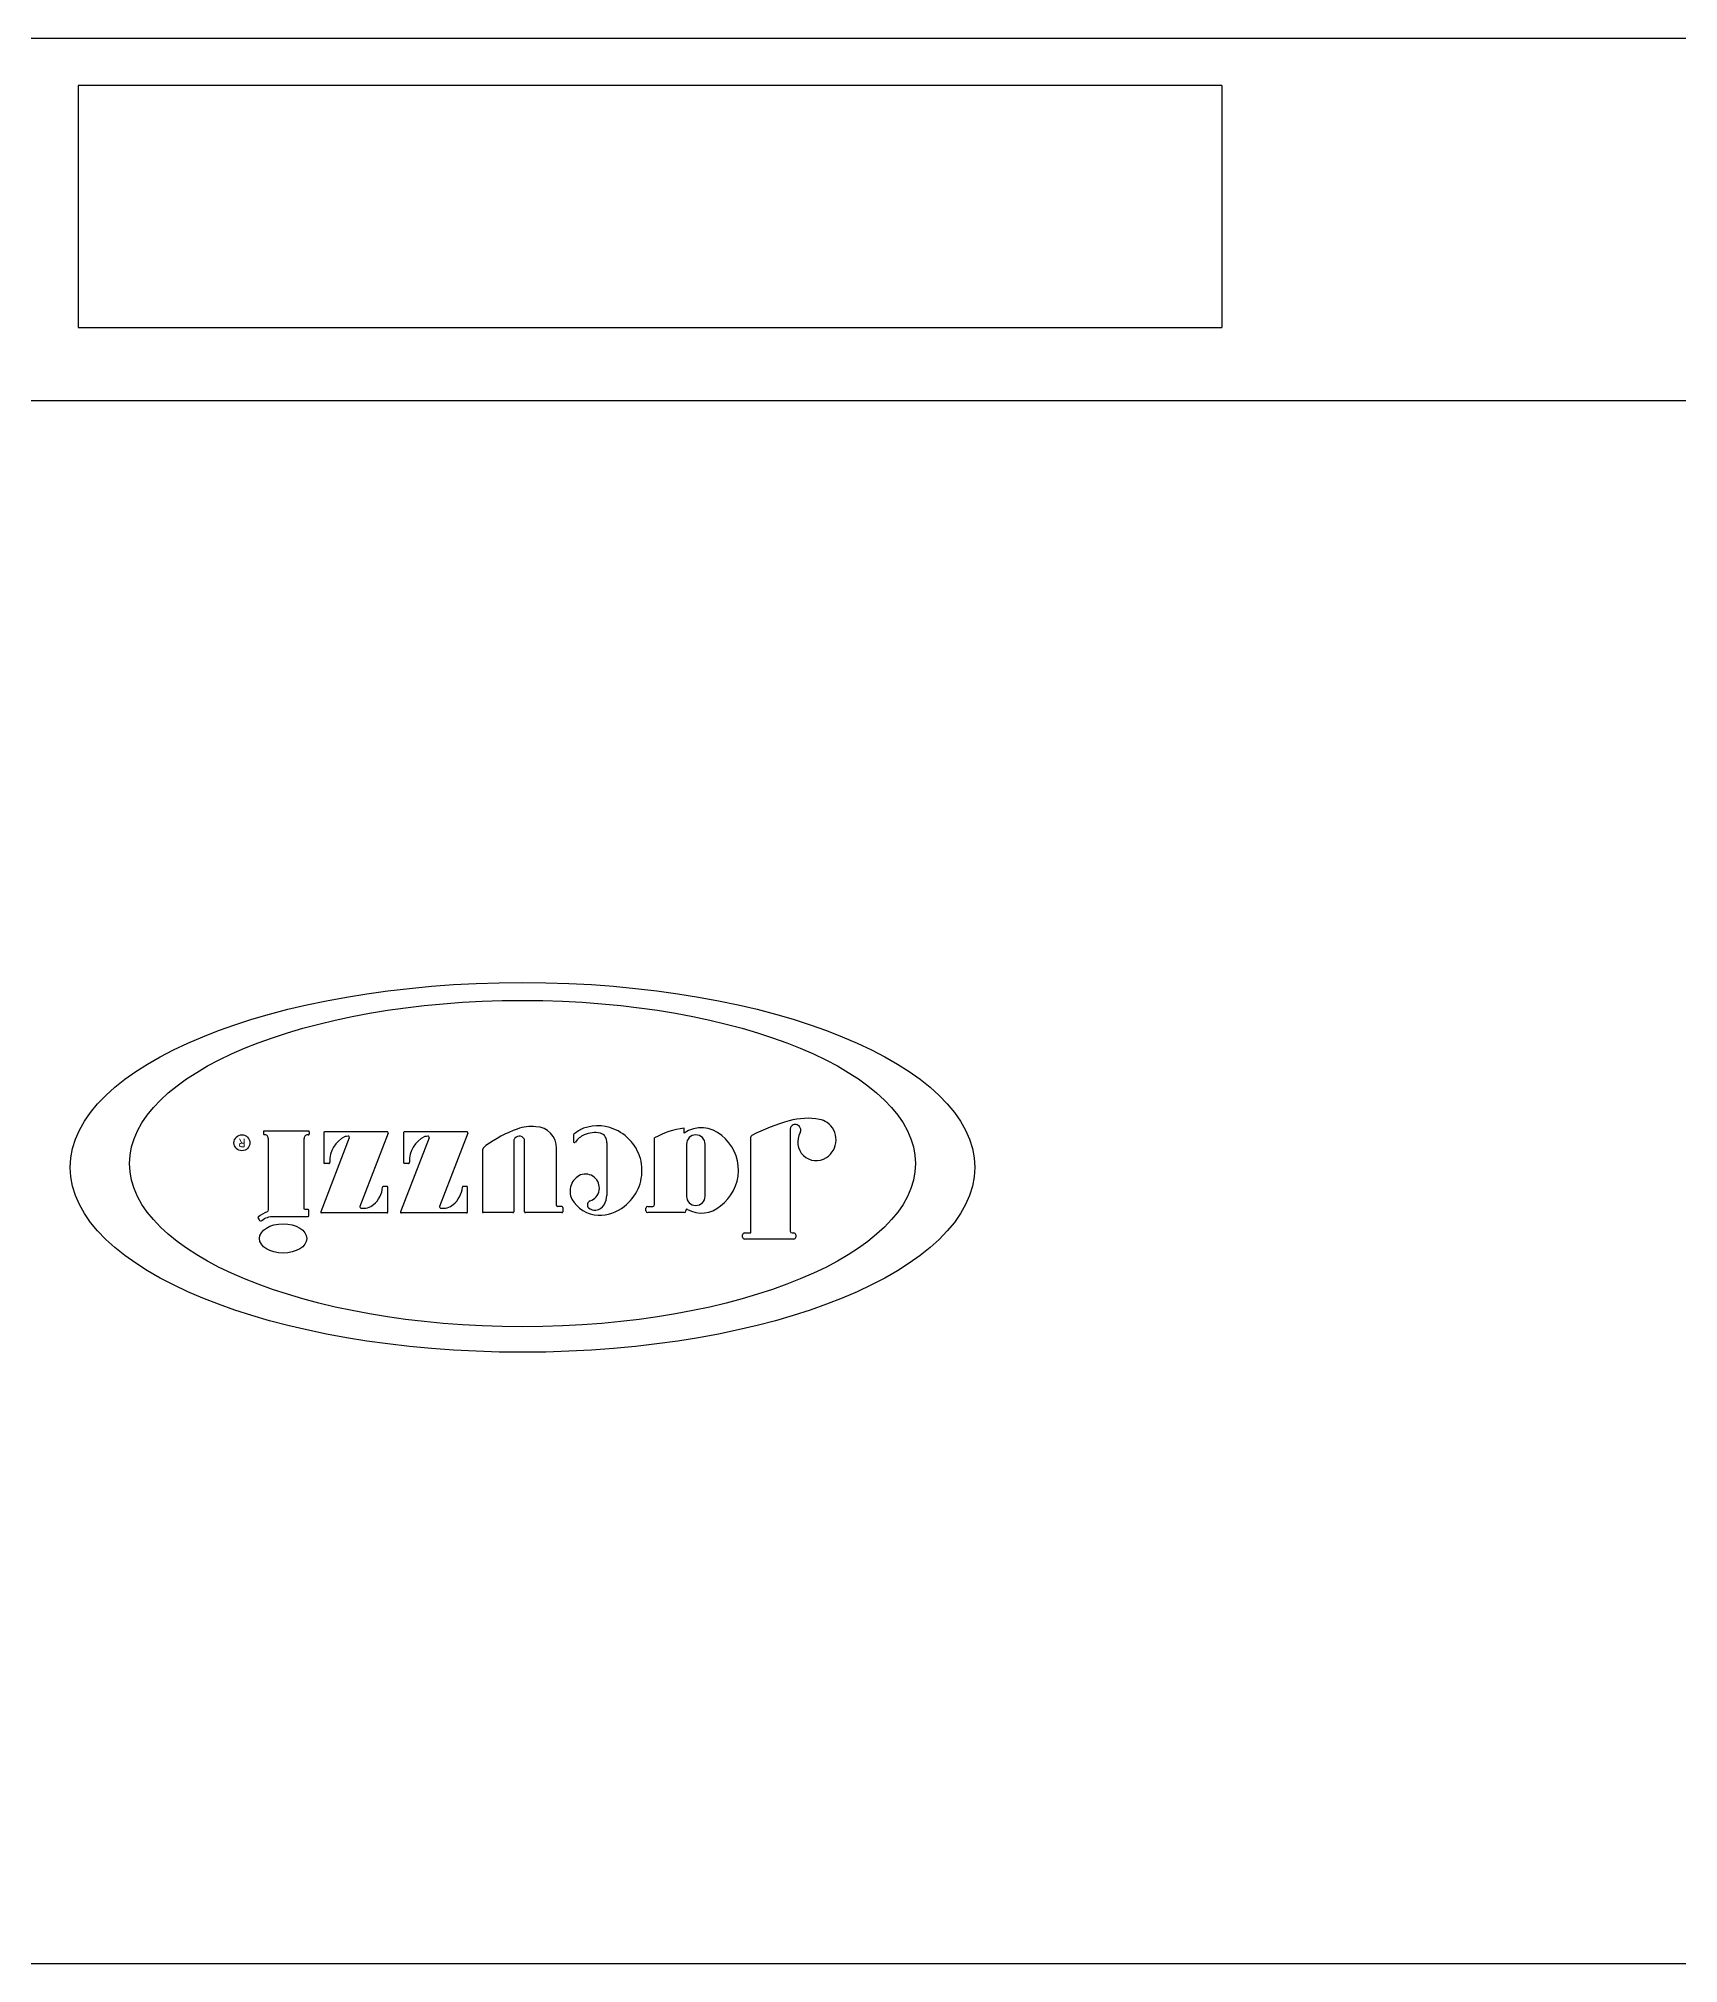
# Model space of a CAD drawing. Header units: millimetres. Extents: x -1155.44 to -1153.31, y 2253.38 to 2255.31.
# Drawn here: x -1154.5737 to -1154.4104, y 2253.5832 to 2253.7748 of the extents above; entities that cross this region are included whole.
import ezdxf
from ezdxf.enums import TextEntityAlignment as Align

# ---------------------------------------------------------------- set-up
doc = ezdxf.new("R2010")
doc.units = ezdxf.units.MM
doc.header["$LTSCALE"] = 10
doc.layers.add('jacuzzi', color=1, linetype='Continuous')
doc.styles.add('ROMANS', font='romans', dxfattribs={"height": 4})

msp = doc.modelspace()

# ---------------------------------------------------------------- linework, layer by layer
at = {"layer": 'jacuzzi'}
for p, q in [((-1154.132581518463, 2253.774805624922), (-1154.608368511866, 2253.774805624922)), ((-1154.455874982305, 2253.770137480297), (-1154.56971301371, 2253.770137480297)), ((-1154.56971301371, 2253.770137480297), (-1154.56971301371, 2253.746047096414)), ((-1154.455874982305, 2253.770137480297), (-1154.455874982305, 2253.746047096414)), ((-1154.56971301371, 2253.746047096414), (-1154.455874982305, 2253.746047096414)), ((-1154.683030112485, 2253.738770954629), (-1154.057902395502, 2253.738770954629)), ((-1154.55126502854, 2253.665963278495), (-1154.55126502854, 2253.66578140242)), ((-1154.546784434888, 2253.666054627734), (-1154.551173679301, 2253.666054627734)), ((-1154.546693085648, 2253.665963278495), (-1154.546693085648, 2253.665769395694)), ((-1154.545263040271, 2253.665944668027), (-1154.545263040271, 2253.662915823541)), ((-1154.538956146317, 2253.665980185726), (-1154.545171691032, 2253.665980185726)), ((-1154.537329316595, 2253.665944668027), (-1154.537329316595, 2253.662915823541)), ((-1154.531022422642, 2253.665980185726), (-1154.537237967356, 2253.665980185726)), ((-1154.509384987336, 2253.665851090546), (-1154.509384987336, 2253.666324481584)), ((-1154.498829760038, 2253.666263079521), (-1154.498829760038, 2253.656088581935)), ((-1154.542714636405, 2253.665381683355), (-1154.545550844319, 2253.658020165839)), ((-1154.538849959205, 2253.665825478928), (-1154.541655388741, 2253.658543848206)), ((-1154.53478091273, 2253.665381683355), (-1154.537617120643, 2253.658020165839)), ((-1154.530916235529, 2253.665825478928), (-1154.533721665066, 2253.658543848206)), ((-1154.522074725684, 2253.658623523679), (-1154.522074725684, 2253.664339673132)), ((-1154.520408750101, 2253.665640124765), (-1154.520408750101, 2253.66501049883)), ((-1154.517082140518, 2253.664867627082), (-1154.517082140518, 2253.659647280281)), ((-1154.512319862954, 2253.658738043613), (-1154.512319862954, 2253.665360332607)), ((-1154.50275088969, 2253.655905883457), (-1154.50275088969, 2253.665458565877)), ((-1154.544757119863, 2253.662824474302), (-1154.545171691032, 2253.662824474302)), ((-1154.536823396188, 2253.662824474302), (-1154.537237967356, 2253.662824474302)), ((-1154.538966216591, 2253.660547491595), (-1154.539302889733, 2253.660547491595)), ((-1154.538874867352, 2253.657987324405), (-1154.538874867352, 2253.660456142356)), ((-1154.531032492916, 2253.660547491595), (-1154.531369166058, 2253.660547491595)), ((-1154.530941143677, 2253.657987324405), (-1154.530941143677, 2253.660456142356)), ((-1154.521562524908, 2253.658532174439), (-1154.521983376445, 2253.658532174439)), ((-1154.521471175669, 2253.6584408252), (-1154.521471175669, 2253.658019180094)), ((-1154.513193638909, 2253.658110529333), (-1154.513193638909, 2253.658372646656)), ((-1154.513010940431, 2253.658555345135), (-1154.512502561432, 2253.658555345135)), ((-1154.509205782292, 2253.658183918088), (-1154.509205782292, 2253.658110529333)), ((-1154.538966216591, 2253.657895975166), (-1154.545465602758, 2253.657895975166)), ((-1154.531032492916, 2253.657895975166), (-1154.537531879082, 2253.657895975166)), ((-1154.526421406555, 2253.657927830854), (-1154.529374996251, 2253.657927830854)), ((-1154.521562524908, 2253.657927830854), (-1154.525180149395, 2253.657927830854)), ((-1154.50938848077, 2253.657927830854), (-1154.513010940431, 2253.657927830854)), ((-1154.503568686251, 2253.655485209707), (-1154.503568686251, 2253.655723184978)), ((-1154.503385987772, 2253.655905883457), (-1154.50275088969, 2253.655905883457)), ((-1154.498453230117, 2253.655302511228), (-1154.503385987772, 2253.655302511228)), ((-1154.498647061559, 2253.655905883457), (-1154.498453230117, 2253.655905883457)), ((-1154.498270531638, 2253.655723184978), (-1154.498270531638, 2253.655485209707)), ((-1155.154419407247, 2253.583186600246), (-1153.586530623081, 2253.583186600246))]:
    msp.add_line(p, q, dxfattribs=at)
for points in [[(-1154.526005765309, 2253.666253871583, 0.06297410020895881), (-1154.529124643193, 2253.664604481322, 0.2578294972287946), (-1154.52946634549, 2253.66398588011), (-1154.52946634549, 2253.658019180094)], [(-1154.550779514294, 2253.665325563098), (-1154.550779514294, 2253.658192634459, -0.3094083360235544), (-1154.550896055376, 2253.65802233492, 0.09070134790707648), (-1154.551778382894, 2253.657479624584, 0.3650174520151336), (-1154.551794627755, 2253.657363056207), (-1154.551690131932, 2253.657196941856, 0.4518071014289208), (-1154.551419454697, 2253.65715310132, -0.1780066821811962), (-1154.55025085349, 2253.657560986411)], [(-1154.550310056207, 2253.657560986411), (-1154.546817872012, 2253.657560986411, 0.414213562373095), (-1154.546726522772, 2253.65765233565), (-1154.546726522772, 2253.658136556949, 0.4142135623730986), (-1154.546817872012, 2253.658227906188), (-1154.547120688414, 2253.658227906188, -0.4142135623730951), (-1154.547212037653, 2253.658319255428), (-1154.547212037653, 2253.665316905335)], [(-1154.525271498634, 2253.658019180094), (-1154.525271498634, 2253.665167135072, 0.1354836439385169), (-1154.52529736882, 2253.665260856046, 0.5973092542928814), (-1154.526311934002, 2253.665215438423, 0.1127702397822963), (-1154.526330057316, 2253.66513610527), (-1154.526330057316, 2253.658019180094)]]:
    msp.add_lwpolyline(points, format="xyb", dxfattribs=at)
msp.add_lwpolyline([(-1154.509151827946, 2253.664738674626), (-1154.509151827946, 2253.659570808512, 1.000000000000098), (-1154.507300044706, 2253.659570808512), (-1154.507300044706, 2253.664738674626, 0.999999999999902)], format="xyb", close=True, dxfattribs=at)
msp.add_circle((-1154.553398220672, 2253.664879642749), 0.0007949479954347561, dxfattribs=at)
for centre, radius, start, end in [((-1154.551173679301, 2253.665963278495), 9.134923924025233e-05, 90, 180), ((-1154.546784434888, 2253.665963278495), 9.134923924025233e-05, 0, 90), ((-1154.545171691032, 2253.665888836487), 9.134923924025233e-05, 90, 180), ((-1154.538956146317, 2253.665866390157), 0.0001137955694048287, 338.92957835505, 90), ((-1154.537237967356, 2253.665888836487), 9.134923924025233e-05, 90, 180), ((-1154.531022422642, 2253.665866390157), 0.0001137955694048287, 338.92957835505, 90), ((-1154.524575375657, 2253.662291691232), 0.004212468123414919, 84.07357517423098, 109.8501266640896), ((-1154.524218105364, 2253.664339673132), 0.002143379679942496, 0, 87.92324346238615), ((-1154.517431252595, 2253.662091531138), 0.004673762401298302, 115.0030799084806, 128.9089468980019), ((-1154.517991737667, 2253.662296560424), 0.00427187435034904, 61.68236379221589, 109.3432640751617), ((-1154.51825279431, 2253.663241483182), 0.002659315105881114, 78.57719551588515, 114.2196671167613), ((-1154.518004331511, 2253.664963668732), 0.0009271786374805241, 354.0543608522084, 72.5388805213804), ((-1154.518040786644, 2253.662109578597), 0.004459979428215166, 307.1313435616636, 62.267117315348), ((-1154.508564839647, 2253.658878982296), 0.007490534152055513, 96.28598718299466, 120.0862084598867), ((-1154.507667042007, 2253.663326106259), 0.003053994400760351, 48.39986400063644, 124.2305336755836), ((-1154.493453949766, 2253.647436191439), 0.02037851332946335, 105.5604311880132, 116.844447309318), ((-1154.49708120024, 2253.660398303965), 0.006918482128166856, 80.17540312703612, 105.4183320349355), ((-1154.498269482497, 2253.666175786028), 0.0005670371032632814, 140.2199418947255, 171.1442863903884), ((-1154.498265719557, 2253.666121919247), 0.0006056514743799416, 117.2029294122969, 136.5289303705748), ((-1154.498334505557, 2253.666255745497), 0.0004551822776193148, 66.12825213943046, 117.2029294122969), ((-1154.498419018061, 2253.666064778027), 0.0006640145974105033, 15.77516371712539, 66.12825213943046), ((-1154.496239913902, 2253.664951134233), 0.001843274724987093, 149.388189183733, 303.2376042036073), ((-1154.498218051216, 2253.666121551834), 0.0004551822776193148, 329.3881891837331, 15.77516371712539), ((-1154.496211357819, 2253.665421297096), 0.001820729110477259, 54.80885240598317, 80.17540312703612), ((-1154.496379978536, 2253.665182183568), 0.002113317944022534, 302.9803058188191, 54.80885240598317), ((-1154.551173679301, 2253.66578140242), 9.134923924025233e-05, 180, 273.6111512596654), ((-1154.551144911251, 2253.665325563098), 0.0003653969569610093, 0, 93.61115125966539), ((-1154.546846640696, 2253.665316905335), 0.0003653969569610093, 82.17236708801981, 180), ((-1154.546784434888, 2253.665769395694), 9.134923924025233e-05, 262.1723670880198, 0), ((-1154.542029771829, 2253.663118330713), 0.002619489854439711, 114.8275345948353, 183.777213623788), ((-1154.54265596186, 2253.663108110294), 0.002434144012123438, 94.07432027519967, 101.2218050024821), ((-1154.542820823518, 2253.665422594584), 0.0001137955694048287, 338.92957835505, 94.07432027519967), ((-1154.534096048153, 2253.663118330713), 0.002619489854439711, 114.8275345948353, 183.777213623788), ((-1154.534722238184, 2253.663108110294), 0.002434144012123438, 94.07432027519967, 101.2218050024821), ((-1154.534887099843, 2253.665422594584), 0.0001137955694048287, 338.92957835505, 94.07432027519967), ((-1154.520294954532, 2253.665640124765), 0.0001137955694048303, 129.1311632821458, 180), ((-1154.520294954532, 2253.66501049883), 0.0001137955694048287, 180, 324.8583959849877), ((-1154.518406432722, 2253.663681173769), 0.002195667516170295, 115.2703570368893, 144.8583959849877), ((-1154.508385203387, 2253.662159712082), 0.004409420715151748, 306.3033049393371, 51.4856399492751), ((-1154.502568191211, 2253.665458565877), 0.0001826984784805441, 118.8231538849353, 180), ((-1154.545171691032, 2253.662915823541), 9.134923924025233e-05, 180, 270), ((-1154.544757119863, 2253.662938269871), 0.0001137955694048287, 270, 3.777213623788032), ((-1154.537237967356, 2253.662915823541), 9.134923924025233e-05, 180, 270), ((-1154.536823396188, 2253.662938269871), 0.0001137955694048287, 270, 3.777213623788032), ((-1154.541950245835, 2253.660685017384), 0.002565882047033874, 310.1573304289132, 355.0588259564306), ((-1154.539302889733, 2253.660456142356), 9.134923924025233e-05, 90, 175.0588259564305), ((-1154.538966216591, 2253.660456142356), 9.134923924025233e-05, 0, 90), ((-1154.53401652216, 2253.660685017384), 0.002565882047033874, 310.1573304289132, 355.0588259564306), ((-1154.531369166058, 2253.660456142356), 9.134923924025233e-05, 90, 175.0588259564305), ((-1154.531032492916, 2253.660456142356), 9.134923924025233e-05, 0, 90), ((-1154.518957726115, 2253.660050624194), 0.001785547021540705, 114.3935766645232, 205.9071789968371), ((-1154.519206228487, 2253.660385191317), 0.001381030259304552, 290.2833130008001, 110.7342983482169), ((-1154.541549201628, 2253.658502936977), 0.0001137955694048287, 158.92957835505, 260.3374469634445), ((-1154.541300340122, 2253.659964588118), 0.001596481007011882, 260.3374469634445, 309.0048283584997), ((-1154.533615477953, 2253.658502936977), 0.0001137955694048287, 158.92957835505, 260.3374469634445), ((-1154.533366616446, 2253.659964588118), 0.001596481007011882, 260.3374469634445, 309.0048283584997), ((-1154.521983376445, 2253.658623523679), 9.134923924025233e-05, 180, 270), ((-1154.521562524908, 2253.6584408252), 9.134923924025233e-05, 0, 90), ((-1154.517811935934, 2253.66082916493), 0.00316265485339976, 209.5271952406742, 267.5018600162468), ((-1154.518590948057, 2253.658693952457), 0.0004187296653620524, 109.0295258540292, 224.0872604143168), ((-1154.51827488548, 2253.659158413693), 0.0009755516792824294, 230.7809822736146, 276.3414127011652), ((-1154.518310278028, 2253.659336109035), 0.001156173536663148, 277.1119912563781, 327.2426257488307), ((-1154.517852451283, 2253.661651131865), 0.003982805675394098, 268.5996182855949, 308.9527125350739), ((-1154.519049245261, 2253.659681189783), 0.001967396991845184, 330.437287723417, 359.0124171139512), ((-1154.513010940431, 2253.658372646656), 0.0001826984784805047, 90, 180), ((-1154.512502561432, 2253.658738043613), 0.0001826984784805047, 270, 0), ((-1154.509114433052, 2253.658183918088), 9.134923924024141e-05, 51.45530829866556, 180), ((-1154.507655911739, 2253.660675494733), 0.002796696561532725, 239.9230624061598, 312.2760927217838), ((-1154.545465602758, 2253.657987324405), 9.134923924025233e-05, 158.92957835505, 270), ((-1154.538966216591, 2253.657987324405), 9.134923924025233e-05, 270, 0), ((-1154.537531879082, 2253.657987324405), 9.134923924025233e-05, 158.92957835505, 270), ((-1154.531032492916, 2253.657987324405), 9.134923924025233e-05, 270, 0), ((-1154.529374996251, 2253.658019180094), 9.134923924025233e-05, 180, 270), ((-1154.526421406555, 2253.658019180094), 9.134923924025233e-05, 270, 0), ((-1154.525180149395, 2253.658019180094), 9.134923924025233e-05, 180, 270), ((-1154.521562524908, 2253.658019180094), 9.134923924025233e-05, 270, 0), ((-1154.513010940431, 2253.658110529333), 0.0001826984784805047, 180, 270), ((-1154.50938848077, 2253.658110529333), 0.0001826984784805053, 270, 0), ((-1154.503385987772, 2253.655723184978), 0.0001826984784805118, 90, 180), ((-1154.503385987772, 2253.655485209707), 0.0001826984784805053, 180, 270), ((-1154.498647061559, 2253.656088581935), 0.0001826984784805053, 180, 270), ((-1154.498453230117, 2253.655723184978), 0.0001826984784805053, 0, 90), ((-1154.498453230117, 2253.655485209707), 0.0001826984784805118, 270, 0)]:
    msp.add_arc(centre, radius, start, end, dxfattribs=at)
msp.add_ellipse((-1154.52547501517, 2253.662432594589), major_axis=(-0.04501868630904937, 9.588640683751841e-13), ratio=0.4087758624868195, start_param=3.141592653641898, end_param=9.424777960821483, dxfattribs=at)
for centre, major_axis, ratio in [((-1154.52547501517, 2253.662813216419), (0.03911001909295919, 1.446372250520587e-13), 0.4152232476922575), ((-1154.549303858688, 2253.655358436257), (0.002351054240534722, 3.590075979628155e-14), 0.6218033983775644)]:
    msp.add_ellipse(centre, major_axis=major_axis, ratio=ratio, dxfattribs=at)

# ---------------------------------------------------------------- texts
at = {"layer": 'jacuzzi', "style": 'ROMANS'}
msp.add_text('R', height=0.0007965689860611747, rotation=180, dxfattribs=at).set_placement((-1154.553398220672, 2253.664879642749), align=Align.MIDDLE_CENTER)

doc.saveas('drawing.dxf')
